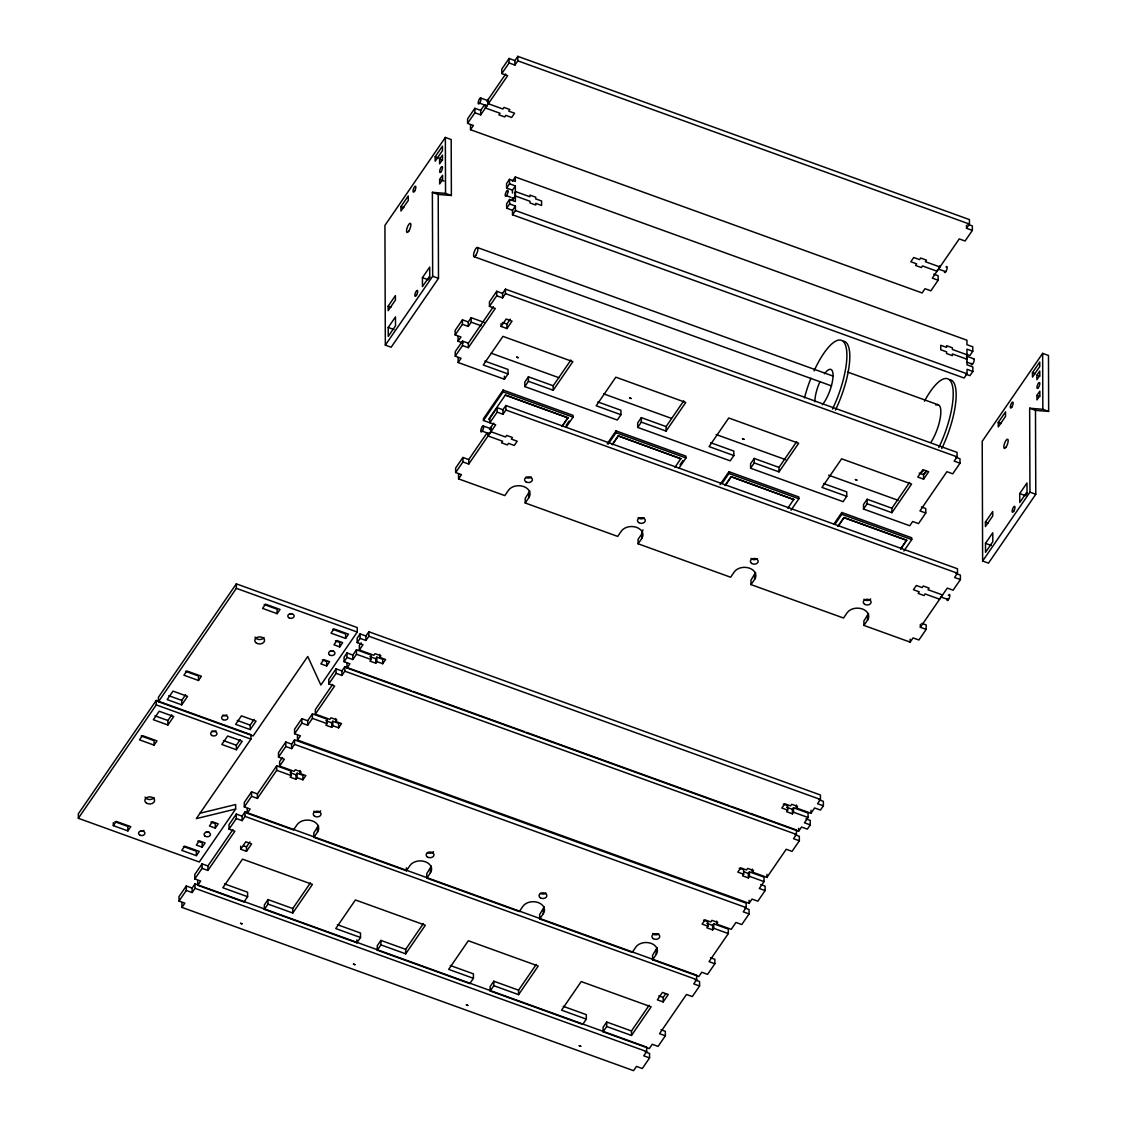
<?xml version="1.0" encoding="UTF-8"?>
<svg xmlns="http://www.w3.org/2000/svg" width="1127" height="1127" viewBox="0 0 1127 1127"><rect width="100%" height="100%" fill="white"/><g stroke="black" fill="none" stroke-linecap="round" stroke-linejoin="round"><path stroke-width="1.5" d="M431.402 866.085L426.767 873.664L426.781 878.144L519.279 911.588L522.928 906.291A11.397 8.283 -0.2 0 1 538.213 902.558A11.397 8.283 -0.2 0 1 543.313 913.659L539.678 918.956L632.191 952.4L635.825 947.103A11.397 8.283 -0.2 0 1 651.124 943.369A11.397 8.283 -0.2 0 1 656.224 954.47L652.575 959.767L698.839 976.489L701.741 972.249L707.573 974.362L714.856 963.754L714.842 959.288L710.475 957.696M529.817 490.921L525.196 498.5L525.21 502.98L617.709 536.41L621.357 531.113A11.397 8.283 -0.2 0 1 636.642 527.38A11.397 8.283 -0.2 0 1 641.742 538.495L638.107 543.792L730.62 577.221L734.255 571.924A11.397 8.283 -0.2 0 1 749.554 568.191A11.397 8.283 -0.2 0 1 754.653 579.306L751.005 584.603L843.517 618.033L847.152 612.736A11.397 8.283 -0.2 0 1 862.451 609.003A11.397 8.283 -0.2 0 1 867.551 620.118L863.916 625.415L910.165 642.122L913.081 637.896L918.899 639.995L926.183 629.401L926.169 624.922L921.801 623.344M544.299 906.897L539.664 914.476L539.678 918.956M642.911 529.817L641.728 534.015L638.093 539.312L638.107 543.792M657.196 947.708L652.561 955.287L652.575 959.767M755.625 572.544L750.991 580.123L751.005 584.603M426.781 878.144L430.415 872.847A11.397 8.283 -0.2 0 0 425.316 861.746A11.397 8.283 -0.2 0 0 410.017 865.48L406.382 870.777L313.87 837.333L313.855 832.853L318.462 825.513M863.916 625.415L863.902 620.935L868.508 613.595M438.206 194.436L451.378 195.506L451.18 139.551L445.348 137.438L384.927 225.4L385.335 345.13L391.168 347.229L438.488 278.355L438.206 194.436L432.374 192.323L432.669 276.256L385.335 345.13M400.958 206.565L408.242 195.957L408.256 200.437L400.973 211.031L400.958 206.565L403.875 207.607M435.177 156.752L442.46 146.158L442.474 150.638L435.191 161.231L435.177 156.752L439.544 158.329M439.572 159.344L442.488 155.103L442.502 159.583L439.586 163.824L439.572 159.344L442.488 160.4M474.861 108.291L474.876 112.756L480.708 114.869L480.68 110.39L474.861 108.291L467.578 118.884L467.592 123.364L473.425 125.463L470.508 129.704L922.111 292.95L925.028 288.709L930.86 290.822L938.143 280.229L938.129 275.749L933.748 274.171M509.08 58.477L509.094 62.957L514.926 65.07L514.912 60.59L509.08 58.477L501.797 69.085L501.811 73.551L507.643 75.664L480.708 114.869M467.592 123.364L474.876 112.756M501.811 73.551L509.094 62.957M480.68 110.39L484.469 104.881M486.878 101.388L505.699 73.988M514.912 60.59L517.814 56.35L969.431 219.596L969.445 224.076L966.529 228.316L972.362 230.415L965.078 241.009L959.246 238.91L932.311 278.115L938.143 280.229M514.926 65.07L517.828 60.83L517.814 56.35M439.643 179.489L442.559 175.249L442.573 179.728L439.657 183.969L439.643 179.489L444.01 181.067M388.139 306.206L395.408 295.598L395.422 300.078L388.153 310.672L388.139 306.206L391.041 307.248M388.209 327.464L395.492 316.87L395.521 325.816L388.237 336.409L388.209 327.464L394.027 329.563M422.428 277.651L429.711 267.057L429.739 276.016L422.456 286.61L422.428 277.651L428.246 279.764L430.077 277.115M966.952 354.456L969.868 355.512L972.784 351.272L972.77 346.792L966.938 344.693L966.924 340.213L515.307 176.967L515.321 181.447L509.503 179.334L506.587 183.574L506.601 188.054L512.433 190.153L512.447 192.956M506.601 188.054L509.517 183.814L509.503 179.334M512.405 181.208L515.307 176.967M235.67 809.017L196.337 818.611L250.941 739.129L250.927 734.649L156.244 700.43L78.341 813.807L78.355 818.287L199.268 862L235.67 809.017L235.656 804.537L199.747 813.3M236.332 583.856L158.428 697.247L158.442 701.727L253.124 735.945L307.741 656.477L320.857 685.033L357.259 632.05L357.245 627.57L236.332 583.856L236.346 588.336L158.442 701.727M78.355 818.287L156.259 704.896L156.244 700.43M512.433 190.153L515.349 185.913L509.517 183.814M515.349 185.913L515.391 201.578L509.573 199.479L506.657 203.719L506.671 208.185L512.503 210.298L512.517 214.778L964.12 378.024L967.036 373.784L967.022 369.304L972.855 371.417L969.938 375.643L965.571 374.065M512.461 197.986L512.461 200.226L515.377 195.985L529.944 201.254L529.958 202.93L535.776 205.044L535.776 203.353L541.608 205.466L541.58 200.986L535.762 198.887L535.748 197.211L529.929 195.098L529.929 196.774L515.363 191.505M506.671 208.185L509.587 203.945L509.573 199.479M512.503 210.298L515.419 206.058L509.587 203.945M512.517 214.778L515.433 210.538L515.419 206.058M167.909 724.985L173.741 716.518L159.175 711.25L153.342 719.73L167.909 724.985L167.895 720.519L171.783 714.856M181.743 704.854L187.575 696.373L173.009 691.119L167.176 699.585L181.743 704.854L181.729 700.374L185.617 694.725M154.075 745.13L156.991 740.89L142.425 735.621L139.509 739.861L154.075 745.13L154.061 740.65L141.114 735.973M198.493 680.483L201.409 676.242L186.843 670.974L183.926 675.214L198.493 680.483L198.479 676.003L185.532 671.326M113.306 825.64L116.222 821.4L130.788 826.654L127.886 830.895L113.306 825.64L113.306 822.654M462.422 319.829L462.436 324.308L468.268 326.407L468.254 321.942L462.422 319.829L455.139 330.422L455.167 334.902L460.985 337.001L458.069 341.242L463.042 343.045M455.167 334.902L462.436 324.308M468.254 321.942L471.171 317.701L484.399 322.477M468.268 326.407L471.185 322.167L471.171 317.701M462.507 341.087L462.521 345.566L468.339 347.665L468.325 343.2L462.507 341.087L455.223 351.68L455.238 356.16L461.056 358.273L458.154 362.514L504.403 379.221L508.038 373.925L508.023 369.459L484.906 361.105M496.725 291.287L496.739 295.767L502.557 297.866L502.543 293.386L496.725 291.287L489.442 301.881L489.456 306.361L495.288 308.46L468.339 347.665M277.129 613.666L280.045 609.425L265.479 604.157L262.563 608.397L277.129 613.666L277.115 609.186L264.169 604.509M455.238 356.16L462.521 345.566M489.456 306.361L496.739 295.767M468.325 343.2L493.344 306.783M502.543 293.386L505.459 289.146L957.062 452.392L957.091 456.872L954.175 461.112L959.993 463.225L952.724 473.819L946.891 471.706L919.956 510.911L925.774 513.024L918.505 523.618L912.673 521.519L909.757 525.76L863.507 509.038L863.493 504.558L867.128 499.261L891.894 508.221L891.908 512.686L867.142 503.741L867.128 499.261M502.557 297.866L505.474 293.626L505.459 289.146M501.106 326.45L506.206 319.026L512.038 321.139L506.939 328.549L501.106 326.45L501.106 323.463M506.939 328.549L506.925 324.083L510.32 319.124M236.388 749.737L242.206 741.256L227.64 736.001L221.808 744.468L236.388 749.737L236.36 745.257L240.248 739.608M250.222 729.606L256.04 721.125L241.474 715.856L235.642 724.337L250.222 729.606L250.194 725.126L254.082 719.477M566.177 427.161L573.051 417.145L573.051 415.356L503.121 390.083L483.469 418.695L483.469 420.484L495.683 424.837L468.747 464.042L462.915 461.943L462.901 457.463L468.733 459.577L468.747 464.042M483.469 420.484L503.135 391.872L503.121 390.083M562.049 426.555L567.952 417.723L505.319 395.084L488.569 419.455M462.901 457.463L455.632 468.057L455.646 472.537L461.464 474.65L458.562 478.876L504.811 495.598L508.446 490.301A11.397 8.283 -0.2 0 1 523.745 486.568A11.397 8.283 -0.2 0 1 528.845 497.683L525.21 502.98M497.12 407.664L489.851 418.258L489.865 422.738L497.148 412.13L497.12 407.664L502.952 409.763L502.966 414.243L497.148 412.13M455.646 472.537L462.915 461.943M196.352 855.647L199.268 851.406L184.701 846.152L181.785 850.378L196.352 855.647L196.337 851.167L183.391 846.49M202.17 847.166L205.086 842.94L199.254 840.827L196.352 845.067L202.17 847.166L202.156 842.7L197.788 841.122M215.285 828.091L218.187 823.865L212.369 821.752L209.453 825.992L215.285 828.091L215.271 823.626L210.89 822.048M326.675 665.972L329.591 661.732L323.759 659.619L320.843 663.859L326.675 665.972L326.661 661.493L322.294 659.915M339.776 646.898L342.693 642.658L336.86 640.545L333.958 644.785L339.776 646.898L339.762 642.418L335.395 640.84M345.609 638.417L348.511 634.177L333.944 628.908L331.042 633.149L345.609 638.417L345.595 633.938L332.634 629.26M468.733 459.577L487.061 432.895M489.484 429.373L493.781 423.118M502.952 409.763L505.868 405.523L957.471 568.769L957.485 573.249L954.583 577.489L960.401 579.588L953.118 590.196L947.3 588.083L920.365 627.288L926.183 629.401M528.422 376.827L528.436 381.306L553.202 390.252L553.188 385.772L528.422 376.827L524.788 382.123L524.802 386.603L617.3 420.033L620.949 414.736L620.935 410.27L597.817 401.916M502.966 414.243L505.882 410.003L505.868 405.523M524.802 386.603L528.436 381.306M186.293 885.991L186.307 890.457L192.139 892.57L192.125 888.09L186.293 885.991L179.01 896.585L179.024 901.065L184.856 903.164L181.94 907.404L633.557 1070.65L636.459 1066.41L642.291 1068.523L649.575 1057.915L649.561 1053.449L645.179 1051.871M202.085 863.86L202.099 868.339L207.917 870.438L207.903 865.973L202.085 863.86L194.802 874.453L194.816 878.933L200.648 881.046L197.732 885.287L243.981 901.994L247.616 896.698L247.602 892.232L224.498 883.878M236.304 814.06L236.318 818.54L242.136 820.639L242.122 816.159L236.304 814.06L229.02 824.654L229.035 829.134L234.867 831.233L207.917 870.438M251.575 791.83L251.589 796.296L257.421 798.409L257.407 793.929L251.575 791.83L244.291 802.424L244.305 806.89L250.138 809.003L247.222 813.243L293.485 829.965L297.119 824.668A11.397 8.283 -0.2 0 1 312.418 820.935A11.397 8.283 -0.2 0 1 317.518 832.036L313.87 837.333M285.793 742.017L285.807 746.497L291.639 748.596L291.625 744.13L285.793 742.017L278.51 752.611L278.524 757.09L284.356 759.204L279.623 766.092L294.189 771.347L295.288 769.755L301.106 771.868L300.021 773.46L305.84 775.559L302.938 779.799L297.105 777.7L297.091 773.221L302.924 775.334L302.938 779.799M301.839 718.66L301.867 723.14L307.685 725.239L307.671 720.759L301.839 718.66L294.57 729.254L294.584 733.733L300.402 735.832L297.5 740.073L749.103 903.319L752.019 899.078L757.837 901.191L765.12 890.598L765.106 886.118L760.739 884.54M336.057 668.846L336.085 673.326L341.904 675.439L341.89 670.959L336.057 668.846L328.788 679.454L328.802 683.92L334.62 686.033L315.335 714.109L329.901 719.378L330.986 717.786L336.818 719.899L335.733 721.491L341.551 723.59L338.649 727.831L332.817 725.732L332.803 721.252L338.621 723.351L338.649 727.831M346.975 652.956L347.003 657.435L352.821 659.549L352.807 655.069L346.975 652.956L344.073 657.196L344.087 661.676L349.919 663.789L347.003 668.015L798.606 831.275L801.522 827.035L807.355 829.134L810.257 824.894L810.243 820.428L805.875 818.836M360.091 633.881L360.105 638.361L365.937 640.474L365.909 635.994L360.091 633.881L357.174 638.121L357.189 642.601L363.021 644.714L359.372 650.011L373.939 655.28L375.037 653.688L380.87 655.787L379.771 657.379L385.603 659.492L382.687 663.718L376.855 661.619L376.841 657.14L382.673 659.253L382.687 663.718M179.024 901.065L186.307 890.457M194.816 878.933L202.099 868.339M229.035 829.134L236.318 818.54M244.305 806.89L251.589 796.296M278.524 757.09L285.807 746.497M294.584 733.733L301.867 723.14M328.802 683.92L336.085 673.326M344.087 661.676L347.003 657.435M357.189 642.601L360.105 638.361M192.125 888.09L195.027 883.85L646.644 1047.096L646.659 1051.576L643.742 1055.816L649.575 1057.915M207.903 865.973L232.923 829.557M242.122 816.159L245.038 811.919L696.641 975.165L696.669 979.645L693.753 983.885L699.585 985.998L692.302 996.592L686.47 994.479L659.534 1033.684L665.353 1035.798L658.083 1046.391L652.251 1044.292L649.335 1048.533L603.086 1031.811L603.072 1027.331L606.706 1022.034L631.472 1030.994L631.486 1035.459L606.72 1026.514L606.706 1022.034M257.407 793.929L276.693 765.853L291.259 771.107L291.273 775.587L290.188 777.179L296.021 779.292L297.105 777.7M282.454 757.471L279.609 761.613L279.623 766.092M291.625 744.13L294.527 739.89L746.144 903.136L746.159 907.615L743.242 911.842L749.075 913.955L741.791 924.549L735.959 922.449L731.24 929.338L716.659 924.07L716.659 921.083M307.671 720.759L312.404 713.87L326.971 719.139L326.985 723.619L325.9 725.21L331.718 727.309L332.817 725.732M332.676 684.371L315.321 709.644L315.335 714.109M341.89 670.959L344.806 666.719L411.454 690.809M352.807 655.069L356.456 649.772L371.022 655.041L371.037 659.506L369.938 661.098L375.77 663.211L376.855 661.619M361.175 642.883L359.358 645.532L359.372 650.011M365.909 635.994L368.825 631.754L820.442 795L820.456 799.48L817.54 803.72L823.372 805.819L820.456 810.059L814.624 807.96L810.989 813.257L796.423 807.989L796.409 805.002M192.139 892.57L195.041 888.33L195.027 883.85M242.136 820.639L245.052 816.399L245.038 811.919M257.421 798.409L276.707 770.319L276.693 765.853M291.639 748.596L294.556 744.355L294.527 739.89M307.685 725.239L312.418 718.35L312.404 713.87M341.904 675.439L344.82 671.199L344.806 666.719M352.821 659.549L356.47 654.252L356.456 649.772M365.937 640.474L368.839 636.234L368.825 631.754M553.188 385.772L570.882 360.034M291.259 771.107L290.174 772.699L295.992 774.812L296.021 779.292M553.202 390.252L572.868 361.64L502.938 336.367L483.272 364.979L508.038 373.925M240.699 849.223L245.785 841.799L251.617 843.912L246.517 851.322L240.699 849.223L240.685 846.236M246.517 851.322L246.503 846.856L249.898 841.897M295.992 774.812L297.091 773.221M331.718 727.309L331.704 722.844L332.803 721.252M375.77 663.211L375.756 658.731L376.841 657.14M562.049 426.33L567.952 417.723M566.163 425.372L569.121 421.075M268.001 899.6L268.015 904.079L292.781 913.025L292.766 908.545L268.001 899.6L264.366 904.896L264.38 909.376L356.879 942.806L360.527 937.509L360.513 933.043L337.396 924.689M264.38 909.376L268.015 904.079M607.185 443.77L616.018 430.894L685.949 456.167L685.963 457.956L679.074 467.973M608.171 444.123L616.032 432.683L616.018 430.894M292.766 908.545L310.46 882.807M612.299 444.489L618.216 435.895L680.863 458.759L618.216 435.895M612.313 444.714L618.216 436.121M292.781 913.025L312.447 884.413L242.516 859.14L222.85 887.752L247.616 896.698M641.319 417.638L641.333 422.118L666.099 431.063L666.085 426.584L641.319 417.638L637.685 422.935L637.699 427.415L730.211 460.844L733.846 455.547L733.832 451.082L710.714 442.728M637.699 427.415L641.333 422.118M666.085 426.584L683.779 400.846M666.099 431.063L685.765 402.452L615.835 377.179L596.183 405.79L620.949 414.736M674.946 467.367L680.863 458.534M680.06 464.747L683.004 460.464M380.898 940.411L380.926 944.891L405.692 953.836L405.664 949.357L380.898 940.411L377.263 945.708L377.277 950.188L469.79 983.617L473.425 978.321L473.41 973.855L450.293 965.501M377.277 950.188L380.926 944.891M720.083 484.582L728.93 471.706L798.86 496.979L798.86 498.768L790.999 510.207M722.055 483.511L728.93 473.495L728.93 471.706M405.664 949.357L423.358 923.619M725.21 485.3L731.113 476.707L793.76 499.571L731.113 476.707M725.21 485.526L731.113 476.932M405.692 953.836L425.344 925.225L355.414 899.952L335.761 928.563L360.527 937.509M754.231 458.45L754.245 462.929L779.011 471.875L778.996 467.409L754.231 458.45L750.582 463.746L750.61 468.226L843.109 501.656L846.743 496.359L846.729 491.893L823.626 483.539M750.61 468.226L754.245 462.929M778.996 467.409L796.69 441.657M779.011 471.875L798.663 443.263L728.746 417.99L709.08 446.602L733.846 455.547M787.858 508.178L793.76 499.346M493.809 981.223L493.823 985.702L518.589 994.648L518.575 990.182L493.809 981.223L490.16 986.519L490.189 990.999L582.687 1024.429L586.336 1019.132L586.308 1014.666L563.204 1006.312M490.189 990.999L493.823 985.702M833.966 523.956L841.827 512.517L911.757 537.79L911.757 539.579L903.896 551.018M834.952 524.323L841.841 514.306L841.827 512.517M518.575 990.182L536.269 964.43M838.108 526.112L844.024 517.518L906.657 540.157L900.755 548.99M838.108 526.337L844.024 517.518M518.589 994.648L538.241 966.036L468.325 940.763L448.659 969.375L473.425 978.321M863.507 509.038L867.142 503.741M891.894 508.221L909.588 482.469M891.908 512.686L911.574 484.075L841.644 458.802L821.977 487.413L846.743 496.359M923.591 479.158L928.676 471.748L922.858 469.635L917.758 477.059L923.591 479.158L923.577 474.678L926.112 470.973M900.755 548.764L906.657 540.157M1035.488 410.341L1048.659 411.411L1048.476 355.456L1042.644 353.357L982.209 441.305L982.631 561.035L988.464 563.148L1035.783 494.26L1035.488 410.341L1029.655 408.228L1029.951 492.161L982.631 561.035M998.24 422.47L1005.523 411.876L1005.538 416.342L998.268 426.936L998.24 422.47L1001.156 423.527M1032.459 372.657L1039.742 362.063L1039.756 366.543L1032.487 377.136L1032.459 372.657L1035.375 373.713M1036.868 375.249L1039.77 371.022L1039.798 375.488L1036.882 379.729L1036.868 375.249L1039.784 376.305M1036.939 395.394L1039.841 391.154L1039.869 395.633L1036.953 399.874L1036.939 395.394L1039.855 396.45M603.086 1031.811L606.72 1026.514M631.472 1030.994L649.166 1005.242M631.486 1035.459L651.152 1006.848L581.222 981.575L561.57 1010.186L586.336 1019.132M985.421 522.111L992.704 511.517L992.718 515.983L985.435 526.591L985.421 522.111L988.337 523.167M703.544 920.139L707.911 921.717L707.925 926.197L706.84 927.789L712.658 929.888L713.757 928.31L713.743 923.83L728.31 929.099L728.324 933.565L709.024 961.655L714.856 963.754M739.242 868.17L743.623 869.748L743.637 874.228L742.538 875.82L748.37 877.919L749.455 876.327L749.441 871.861L764.007 877.116L764.036 881.596L759.302 888.485L765.12 890.598M783.293 804.058L787.66 805.65L787.674 810.116L786.59 811.708L792.408 813.821L793.507 812.229L793.493 807.749L808.059 813.018L808.073 817.498L804.439 822.795L810.257 824.894M663.169 1001.931L668.269 994.521L662.437 992.408L657.337 999.832L663.169 1001.931L663.155 997.451L665.705 993.746M712.658 929.888L712.644 925.422L713.743 923.83M748.37 877.919L748.356 873.453L749.441 871.861M792.408 813.821L792.394 809.341L793.493 807.749M716.659 924.07L717.758 922.478L711.926 920.365L710.841 921.956L705.009 919.857L702.093 924.098L707.925 926.197M794.958 834.727L799.325 836.319L799.339 840.784L792.07 851.378L786.237 849.279L766.938 877.355L752.371 872.101L753.47 870.509L747.638 868.396L746.553 869.988L740.721 867.875L737.805 872.115L743.637 874.228M796.423 807.989L797.507 806.397L791.689 804.298L790.591 805.875L784.758 803.776L781.856 808.017L787.674 810.116M948.37 595.338L948.624 594.986A3.17 0.986 -70.1 0 1 949.807 595.422A3.17 0.986 -70.1 0 1 948.638 599.282L948.145 600.001A3.17 0.986 -70.1 0 1 947.046 598.676M985.491 543.369L992.774 532.775L992.802 541.721L985.533 552.315L985.491 543.369L991.323 545.482M1019.71 493.57L1026.993 482.962L1027.021 491.921L1019.752 502.515L1019.71 493.57L1025.542 495.669L1027.359 493.02M750.159 813.243L796.409 829.965L796.423 834.445L793.521 838.685L799.339 840.784M432.374 192.323L445.545 193.393L451.378 195.506M1029.655 408.228L1042.841 409.298L1048.659 411.411M517.828 60.83L969.445 224.076M967.966 224.358L972.347 225.935L972.362 230.415M480.68 98.007L487.963 100.641M939.96 266.986L925.394 261.718L926.479 260.14L920.646 258.027L919.562 259.619L913.729 257.505L910.827 261.746L916.645 263.859L915.561 265.451L921.379 267.55L922.478 265.958L937.044 271.227M479.609 103.135L486.892 105.868M938.495 269.114L945.778 271.649M972.784 351.272L966.952 349.159L967.008 364.824L972.84 366.937L972.855 371.417M966.966 354.751L952.4 349.497L952.4 347.806L946.567 345.707L946.581 347.384L940.749 345.285L940.763 349.75L946.595 351.863L946.595 353.54L952.428 355.639L952.414 353.963L966.994 359.231M973.714 358.752L966.431 356.118A3.17 0.986 -70.1 0 1 966.924 356.695M506.685 195.802L511.066 197.38M967.036 362.204L971.404 363.782M515.433 210.538L967.036 373.784M847.645 372.065L937.946 404.706M477.27 247.489L832.98 376.066M474.185 256.731L831.571 385.913M505.474 293.626L957.091 456.872M955.611 457.168L959.979 458.745L959.993 463.225M432.669 276.256L438.488 278.355M1029.951 492.161L1035.783 494.26M502.557 322.491L506.925 324.083M919.195 473.101L923.577 474.678M471.185 322.167L481.102 325.759M921.393 506.967L925.76 508.545L925.774 513.024M491.161 353.202L558.978 377.728M603.649 393.872L671.467 418.385M716.138 434.529L785.618 459.647M828.627 475.185L898.106 500.303M503.135 391.872L573.051 417.145M616.032 432.683L685.963 457.956M728.93 473.495L798.86 498.768M841.841 514.306L911.757 539.579M567.952 417.948L505.319 395.084M844.024 517.744L906.657 540.382M505.882 410.003L957.485 573.249M956.02 573.544L960.387 575.122L960.401 579.588M483.286 425.992L490.569 428.626M942.566 594.971L928 589.703L929.085 588.111L923.267 586.012L922.168 587.604L916.336 585.491L913.433 589.731L919.252 591.844L918.167 593.436L923.999 595.535L925.084 593.943L939.65 599.212M482.215 431.12L489.498 433.853M948.399 599.634L941.101 597.099M236.346 588.336L357.259 632.05M368.839 636.234L820.456 799.48M818.977 799.761L823.358 801.353L823.372 805.819M369.924 656.632L375.756 658.731M786.576 807.228L792.394 809.341M356.47 654.252L371.037 659.506M793.507 812.229L808.073 817.498M413.102 691.414L524.351 731.62M526.013 732.226L729.761 805.875M731.338 806.439L748.596 812.68M344.82 671.199L796.423 834.445M325.886 720.731L331.704 722.844M743.989 871.861L748.356 873.453M312.418 718.35L326.985 723.619M749.455 876.327L764.036 881.596M168.782 695.697L181.729 700.374M237.248 720.449L250.194 725.126M294.556 744.355L746.159 907.615M744.693 907.897L749.061 909.475L749.075 913.955M156.259 704.896L250.941 739.129M154.948 715.828L167.895 720.519M223.414 740.58L236.36 745.257M706.812 923.309L712.644 925.422M276.707 770.319L291.273 775.587M713.757 928.31L728.324 933.565M245.052 816.399L696.669 979.645M695.19 979.941L699.557 981.518L699.585 985.998M243.587 845.799L246.503 846.856M658.774 995.874L663.155 997.451M114.912 821.738L127.858 826.429L127.886 830.895M660.971 1029.74L665.339 1031.318L665.353 1035.798M195.041 888.33L646.659 1051.576M1042.644 353.357L1042.841 409.298M971.404 363.401L971.418 364.162A3.17 0.986 -70.1 0 0 972.812 363.936A3.17 0.986 -70.1 0 0 974.207 360.091L974.207 359.33A3.17 0.986 -70.1 0 0 973.291 358.992M966.515 225.33L966.529 228.316M920.35 624.316L920.365 627.288M910.151 639.15L910.165 642.122M867.536 615.638L867.551 620.118M810.975 810.271L810.989 813.257M798.592 828.289L798.606 831.275M766.938 874.383L766.938 877.355M754.639 574.826L754.653 579.306M752.357 869.114L752.371 872.101M749.089 900.332L749.103 903.319M656.21 949.991L656.224 954.47M641.728 534.015L641.742 538.495M543.299 909.179L543.313 913.659M528.831 493.203L528.845 497.683M504.389 376.249L504.403 379.221M490.935 427.246L490.949 431.726L505.53 436.994L506.615 435.402L512.447 437.515L511.348 439.093L517.18 441.206L514.264 445.447L508.432 443.334L507.347 444.926L501.515 442.826L502.614 441.235L488.047 435.966L488.033 432.979M488.329 99.261L488.343 103.74L502.91 109.009L504.008 107.417L509.841 109.53L508.742 111.122L514.574 113.221L511.658 117.462L505.826 115.348L504.741 116.94L498.909 114.841L500.008 113.249L485.441 107.981L485.427 104.994M470.494 125.224L470.508 129.704M458.055 336.776L458.069 341.242M458.14 358.034L458.154 362.514M458.534 474.411L458.562 478.876M445.348 137.438L445.545 193.393M430.401 868.368L430.415 872.847M406.368 867.79L406.382 870.777M379.757 654.393L379.771 657.379M356.879 939.833L356.879 942.806M346.989 663.549L347.003 668.015M335.719 718.505L335.733 721.491M317.504 827.556L317.518 832.036M300.007 770.474L300.021 773.46M297.486 735.593L297.5 740.073M247.207 808.763L247.222 813.243M197.718 880.807L197.732 885.287M181.926 902.924L181.94 907.404M209.002 831.909A3.17 2.31 -0.2 0 1 205.832 832.05M154.075 797.536A4.888 3.55 -0.2 0 1 149.356 799.494A4.888 3.55 -0.2 0 1 145.073 797.085M143.89 830.458A3.17 2.31 -0.2 0 1 140.805 830.993M215.961 730.831A3.17 2.31 -0.2 0 1 211.89 731.014M264.014 637.53A4.888 3.55 -0.2 0 1 259.295 639.488A4.888 3.55 -0.2 0 1 255.012 637.079M333.507 650.702A3.17 2.31 -0.2 0 1 330.338 650.842M292.217 613.666A3.17 2.31 -0.2 0 1 290.048 613.764M226.893 714.941A3.17 2.31 -0.2 0 1 222.808 715.124M658.76 933.889A3.902 2.846 -0.2 0 1 652.575 933.579M545.862 893.077A3.902 2.846 -0.2 0 1 540.34 893.317M433.529 851.646A3.902 2.846 -0.2 0 1 427.443 852.505M320.631 810.834A3.902 2.846 -0.2 0 1 313.87 811.144M870.664 598.902A3.902 2.846 -0.2 0 1 863.902 599.212M757.189 558.71A3.902 2.846 -0.2 0 1 751.005 558.4M644.292 517.899A3.902 2.846 -0.2 0 1 638.107 517.589M531.38 477.087A3.902 2.846 -0.2 0 1 525.872 477.341M942.186 594.676A3.17 0.986 -70.1 0 1 941.355 596.648L940.862 597.366A3.17 0.986 -70.1 0 1 940.397 597.775M489.724 429.105A3.17 0.986 -70.1 0 1 490.907 429.542A3.17 0.986 -70.1 0 1 489.752 433.402L489.259 434.12A3.17 0.986 -70.1 0 1 488.076 433.67M487.582 100.697A3.17 0.986 -70.1 0 1 488.287 101.965A3.17 0.986 -70.1 0 1 487.132 105.417M486.639 106.135A3.17 0.986 -70.1 0 1 485.469 105.684M939.833 265.676A3.17 0.986 -70.1 0 1 938.749 268.663M938.256 269.381A3.17 0.986 -70.1 0 1 937.41 269.86M946.018 267A3.17 0.986 -70.1 0 1 947.201 267.437A3.17 0.986 -70.1 0 1 946.032 271.297L945.539 272.016A3.17 0.986 -70.1 0 1 944.44 272.199M966.924 357.456A3.17 0.986 -70.1 0 1 966.445 359.457M514.391 193.111A3.17 0.986 -70.1 0 1 515.307 193.45M515.321 194.21A3.17 0.986 -70.1 0 1 513.926 198.056A3.17 0.986 -70.1 0 1 512.517 198.282M843.489 341.157A51.307 15.834 -70.1 0 1 835.417 410.101M814.06 370.882A51.307 15.834 -70.1 0 1 844.94 343.932A51.307 15.834 -70.1 0 1 832.501 409.059M804.509 397.859A51.307 15.834 -70.1 0 1 810.947 378.179M935.889 405.072A23.611 7.297 -70.1 0 1 940.524 416.159A23.611 7.297 -70.1 0 1 931.001 442.235M824.457 373.784A20.356 6.283 -70.1 0 1 832.98 377.179A20.356 6.283 -70.1 0 1 822.287 404.79M814.835 401.818A20.356 6.283 -70.1 0 1 820.019 381.546M949.836 379.602A51.307 15.834 -70.1 0 1 941.763 448.546M926.225 471.903A51.307 15.834 -70.1 0 1 923.548 474.171M924.464 401.17A51.307 15.834 -70.1 0 1 952.061 384.377A51.307 15.834 -70.1 0 1 938.847 447.489M923.323 470.847A51.307 15.834 -70.1 0 1 920.632 473.115M240.572 923.309L242.037 923.83L240.572 923.309M353.484 964.12L354.935 964.642L353.484 964.12M516.715 357.146L518.166 357.682L516.715 357.146M466.381 1004.932L467.832 1005.453L466.381 1004.932M629.613 397.958L631.064 398.493L629.613 397.958M579.278 1045.743L580.743 1046.265L579.278 1045.743M742.51 438.769L743.975 439.305L742.51 438.769M855.421 479.581L856.872 480.116L855.421 479.581M479.834 98.486L479.341 99.204A3.17 0.986 -70.1 0 0 478.186 103.064A3.17 0.986 -70.1 0 0 479.355 103.501L479.848 102.782A3.17 0.986 -70.1 0 0 481.018 98.922A3.17 0.986 -70.1 0 0 479.834 98.486M482.441 426.471L481.947 427.189A3.17 0.986 -70.1 0 0 480.792 431.035A3.17 0.986 -70.1 0 0 481.962 431.486L482.455 430.768A3.17 0.986 -70.1 0 0 483.624 426.908A3.17 0.986 -70.1 0 0 482.441 426.471M508.023 191.576L508.023 190.815A3.17 0.986 -70.1 0 0 506.629 191.055A3.17 0.986 -70.1 0 0 505.234 194.886L505.234 195.647A3.17 0.986 -70.1 0 0 506.643 195.422A3.17 0.986 -70.1 0 0 508.023 191.576M146.482 803.1A4.888 3.55 -0.2 0 0 154.512 801.142A4.888 3.55 -0.2 0 0 148.172 797.071A4.888 3.55 -0.2 0 0 146.482 803.1M204.959 836.051A3.17 2.31 -0.2 0 0 210.312 835.121A3.17 2.31 -0.2 0 0 206.537 832.219A3.17 2.31 -0.2 0 0 204.959 836.051M139.833 835.107A3.17 2.31 -0.2 0 0 144.876 833.515A3.17 2.31 -0.2 0 0 140.452 831.134A3.17 2.31 -0.2 0 0 139.833 835.107M211.904 735.494A3.17 2.31 -0.2 0 0 216.962 733.902A3.17 2.31 -0.2 0 0 212.538 731.522A3.17 2.31 -0.2 0 0 211.904 735.494M329.464 654.843A3.17 2.31 -0.2 0 0 334.818 653.914A3.17 2.31 -0.2 0 0 331.028 651.012A3.17 2.31 -0.2 0 0 329.464 654.843M256.421 643.08A4.888 3.55 -0.2 0 0 264.451 641.122A4.888 3.55 -0.2 0 0 258.111 637.051A4.888 3.55 -0.2 0 0 256.421 643.08M289.09 617.878A3.17 2.31 -0.2 0 0 294.133 616.286A3.17 2.31 -0.2 0 0 289.709 613.905A3.17 2.31 -0.2 0 0 289.09 617.878M222.836 719.604A3.17 2.31 -0.2 0 0 227.879 717.998A3.17 2.31 -0.2 0 0 223.456 715.631A3.17 2.31 -0.2 0 0 222.836 719.604M427.457 856.985A3.902 2.846 -0.2 0 0 433.881 855.421A3.902 2.846 -0.2 0 0 428.809 852.167A3.902 2.846 -0.2 0 0 427.457 856.985M540.354 897.796A3.902 2.846 -0.2 0 0 546.778 896.233A3.902 2.846 -0.2 0 0 541.707 892.978A3.902 2.846 -0.2 0 0 540.354 897.796M653.251 938.608A3.902 2.846 -0.2 0 0 659.675 937.044A3.902 2.846 -0.2 0 0 654.618 933.79A3.902 2.846 -0.2 0 0 653.251 938.608M314.546 816.173A3.902 2.846 -0.2 0 0 320.97 814.61A3.902 2.846 -0.2 0 0 315.912 811.355A3.902 2.846 -0.2 0 0 314.546 816.173M441.08 171.727A3.17 0.986 -70.1 0 0 442.305 166.655A3.17 0.986 -70.1 0 0 439.84 170.233A3.17 0.986 -70.1 0 0 441.08 171.727M408.721 231.246A4.888 1.507 -70.1 0 0 410.594 223.456A4.888 1.507 -70.1 0 0 406.819 228.964A4.888 1.507 -70.1 0 0 408.721 231.246M414.694 190.984A3.17 0.986 -70.1 0 0 415.511 186.209A3.17 0.986 -70.1 0 0 413.102 190.393A3.17 0.986 -70.1 0 0 414.694 190.984M416.511 295.175A3.17 0.986 -70.1 0 0 417.342 290.4A3.17 0.986 -70.1 0 0 414.919 294.57A3.17 0.986 -70.1 0 0 416.511 295.175M638.784 522.632A3.902 2.846 -0.2 0 0 645.207 521.054A3.902 2.846 -0.2 0 0 640.136 517.8A3.902 2.846 -0.2 0 0 638.784 522.632M751.681 563.444A3.902 2.846 -0.2 0 0 758.105 561.866A3.902 2.846 -0.2 0 0 753.047 558.612A3.902 2.846 -0.2 0 0 751.681 563.444M864.592 604.255A3.902 2.846 -0.2 0 0 871.016 602.677A3.902 2.846 -0.2 0 0 865.945 599.423A3.902 2.846 -0.2 0 0 864.592 604.255M525.886 481.821A3.902 2.846 -0.2 0 0 532.31 480.243A3.902 2.846 -0.2 0 0 527.239 476.989A3.902 2.846 -0.2 0 0 525.886 481.821M1038.376 387.632A3.17 0.986 -70.1 0 0 1039.587 382.56A3.17 0.986 -70.1 0 0 1037.136 386.138A3.17 0.986 -70.1 0 0 1038.376 387.632M1006.017 447.151A4.888 1.507 -70.1 0 0 1007.89 439.361A4.888 1.507 -70.1 0 0 1004.101 444.869A4.888 1.507 -70.1 0 0 1006.017 447.151M1011.976 406.889A3.17 0.986 -70.1 0 0 1012.807 402.114A3.17 0.986 -70.1 0 0 1010.384 406.298A3.17 0.986 -70.1 0 0 1011.976 406.889M1013.807 511.08A3.17 0.986 -70.1 0 0 1014.638 506.305A3.17 0.986 -70.1 0 0 1012.215 510.475A3.17 0.986 -70.1 0 0 1013.807 511.08M475.735 255.463A4.888 1.507 -70.1 0 0 477.609 247.672A4.888 1.507 -70.1 0 0 473.833 253.181A4.888 1.507 -70.1 0 0 475.735 255.463"/></g></svg>
